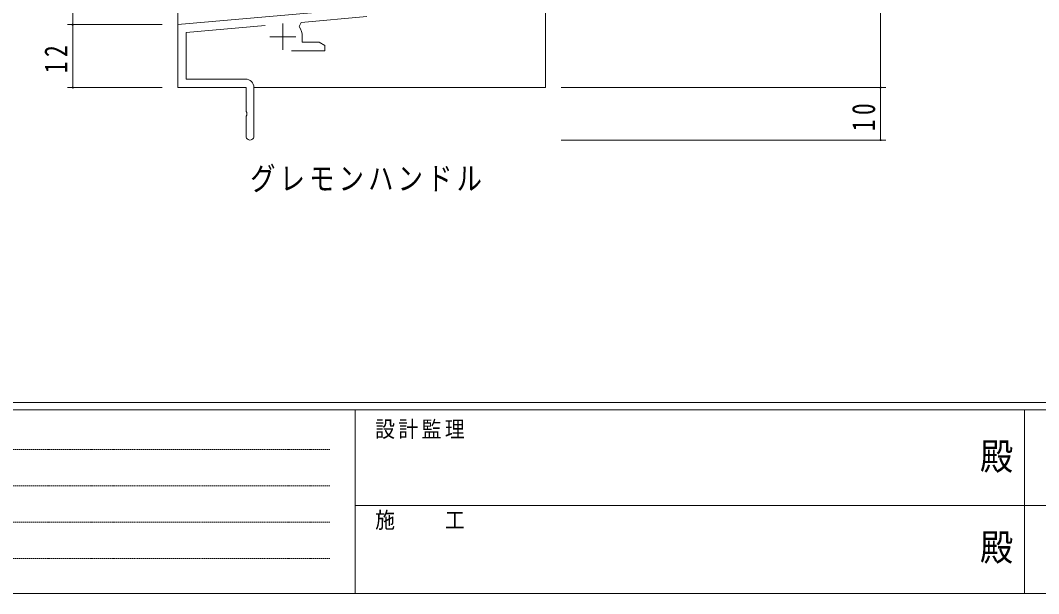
# Model space of a CAD drawing. Units: millimetres on the paper. Extents: x -397 to 397, y -282 to 282.
# Drawn here: x -200.1 to -6.2, y -282.1 to -172.9 of the extents above; entities that cross this region are included whole.
import ezdxf
from ezdxf.enums import TextEntityAlignment as Align

# ---------------------------------------------------------------- set-up
doc = ezdxf.new("R2010")
doc.units = ezdxf.units.MM
doc.linetypes.add('USER1', pattern=[0.375, 0.25, -0.125])
for name, color, linetype, lineweight in [('0-1_YKK_ZWAK', 7, 'Continuous', 18), ('0-3_YKK_11', 7, 'Continuous', 18), ('0-4_YKK_12', 2, 'Continuous', 18), ('0-7_YKK_D', 6, 'Continuous', 18)]:
    doc.layers.add(name, color=color, linetype=linetype, lineweight=lineweight)
doc.layers.add('0-2_USER1', color=7, linetype='Continuous')
doc.styles.add('ＭＳ ゴシック', font='')
doc.styles.get('ＭＳ ゴシック').set_extended_font_data('MS Gothic')

msp = doc.modelspace()

# ---------------------------------------------------------------- linework, layer by layer
at = {"layer": '0-1_YKK_ZWAK'}
for p, q in [((376.092, -245.688), (-393.908, -245.688)), ((338.292, -247.088), (-393.908, -247.088)), ((-136.308, -247.088), (-136.308, -282.088)), ((-8.908, -247.088), (-8.908, -282.088)), ((-136.308, -265.287), (-7.508, -265.287)), ((-7.508, -265.287), (121.292, -265.287)), ((-393.908, -282.088), (338.292, -282.088))]:
    msp.add_line(p, q, dxfattribs=at)
at = {"layer": '0-1_YKK_ZWAK', "linetype": 'USER1'}
for p, q in [((-389.31, -254.6), (-141.117, -254.6)), ((-389.31, -261.529), (-141.117, -261.529)), ((-389.31, -268.457), (-141.117, -268.457)), ((-389.31, -275.386), (-141.117, -275.386))]:
    msp.add_line(p, q, dxfattribs=at)
at = {"layer": '0-3_YKK_11'}
for p, q in [((-134.492, -170.572), (-170.108, -173.688)), ((-146.589, -173.266), (-134.122, -172.175)), ((-170.108, -173.688), (-170.108, -185.688)), ((-168.478, -175.181), (-153.478, -173.869)), ((-150.108, -173.488), (-150.108, -178.488)), ((-146.969, -174.029), (-146.589, -173.266)), ((-168.478, -184.058), (-168.478, -175.181)), ((-152.608, -175.988), (-147.608, -175.988)), ((-146.408, -177.058), (-146.408, -175.988)), ((-143.199, -177.058), (-146.408, -177.058)), ((-148.458, -178.688), (-142.108, -178.688)), ((-157.208, -184.058), (-168.478, -184.058)), ((-170.108, -185.688), (-157.108, -185.688)), ((-157.108, -185.688), (-157.108, -190.229)), ((-155.608, -194.938), (-155.608, -185.658))]:
    msp.add_line(p, q, dxfattribs=at)
for points in [[(-142.108, -178.688), (-142.108, -177.688), (-143.199, -177.058)], [(-157.108, -190.229), (-156.988, -190.413), (-156.988, -190.963), (-157.108, -191.146), (-157.108, -194.938)]]:
    msp.add_lwpolyline(points, dxfattribs=at)
for centre, radius, start, end in [((-150.108, -175.988), 3.7, 0, 31.96331), ((-157.208, -185.658), 1.6, 0.00001, 89.99999), ((-156.358, -194.938), 0.75, 179.99999, 0.00001)]:
    msp.add_arc(centre, radius, start, end, dxfattribs=at)
at = {"layer": '0-4_YKK_12'}
for p, q in [((-170.108, 11.312), (-170.108, -185.688)), ((-100.108, -124.202), (-100.108, -185.688)), ((-169.808, -185.688), (-170.108, -185.688)), ((-169.808, -185.688), (-170.108, -185.688)), ((-170.108, -185.688), (-157.408, -185.688)), ((-170.108, -185.688), (-157.408, -185.688)), ((-155.608, -185.688), (-100.108, -185.688))]:
    msp.add_line(p, q, dxfattribs=at)
msp.add_lwpolyline([(-169.808, -185.688), (-170.108, -185.688), (-157.408, -185.688)], dxfattribs=at)
at = {"layer": '0-7_YKK_D'}
for p, q in [((-36.308, -185.688), (-36.308, -130.688)), ((-190.108, -173.688), (-190.108, -160.688)), ((-173.108, -173.688), (-191.108, -173.688)), ((-173.108, -173.688), (-191.108, -173.688)), ((-190.108, -173.688), (-190.108, -185.688)), ((-173.108, -185.688), (-191.108, -185.688)), ((-97.108, -185.688), (-35.308, -185.688)), ((-97.108, -185.688), (-35.308, -185.688)), ((-36.308, -185.688), (-36.308, -195.688)), ((-97.108, -195.688), (-35.308, -195.688))]:
    msp.add_line(p, q, dxfattribs=at)
for centre, start, end in [((-190.108, -173.688), 90, 270), ((-190.108, -173.688), 90, 270), ((-190.108, -173.688), 270, 90), ((-190.108, -173.688), 270, 90), ((-190.108, -185.688), 90, 270), ((-190.108, -185.688), 270, 90), ((-36.308, -185.688), 90, 270), ((-36.308, -185.688), 90, 270), ((-36.308, -185.688), 270, 90), ((-36.308, -185.688), 270, 90), ((-36.308, -195.688), 90, 270), ((-36.308, -195.688), 270, 90)]:
    msp.add_arc(centre, 0.106, start, end, dxfattribs=at)

# ---------------------------------------------------------------- texts
at = {"layer": '0-1_YKK_ZWAK', "style": 'ＭＳ ゴシック', "width": 0.9}
for p in [(-17.39, -260.044), (-17.39, -277.365)]:
    msp.add_text('殿', height=5.132, dxfattribs=at).set_placement(p, align=Align.BOTTOM_LEFT)
at = {"layer": '0-1_YKK_ZWAK', "char_height": 3.079, "attachment_point": 7, "style": 'ＭＳ ゴシック'}
for s, insert in [('\\T1.17;\\W0.9;設計監理', (-132.539, -252.62)), ('\\T1.17;\\W0.9;施\u3000\u3000工', (-132.539, -269.942))]:
    msp.add_mtext(s, dxfattribs=dict(at, insert=insert))
at = {"layer": '0-2_USER1', "insert": (-156.321, -205.62), "char_height": 4.399, "attachment_point": 7, "style": 'ＭＳ ゴシック'}
msp.add_mtext('\\T1.17;\\W0.8;グレモンハンドル', dxfattribs=at)
at = {"layer": '0-7_YKK_D', "color": 7, "char_height": 4.399, "attachment_point": 7, "rotation": 90, "style": 'ＭＳ ゴシック'}
for s, insert in [('\\T1.37;\\W0.75;12', (-191.108, -182.94)), ('\\T1.37;\\W0.75;10', (-37.308, -193.989))]:
    msp.add_mtext(s, dxfattribs=dict(at, insert=insert))

doc.saveas('drawing.dxf')
